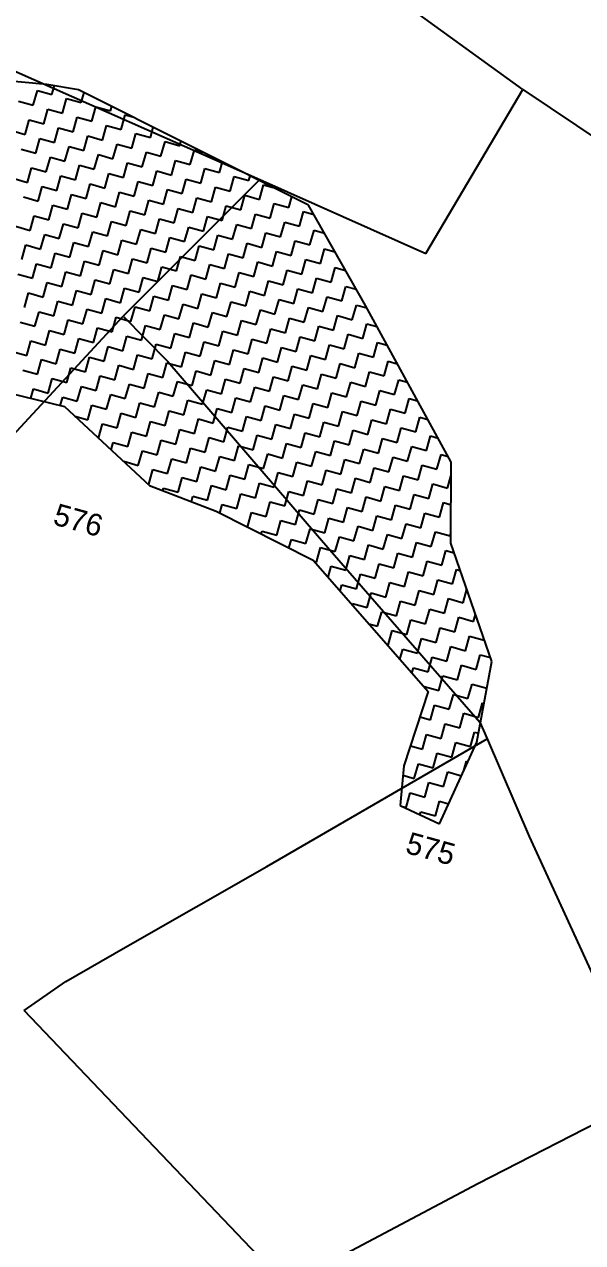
# Model space of a CAD drawing. Header units: metres. Extents: x 291974 to 293244, y 2020596 to 2023640.
# Drawn here: x 292723.1 to 292815, y 2023334.7 to 2023535.2 of the extents above; entities that cross this region are included whole.
import ezdxf
from ezdxf.enums import TextEntityAlignment as Align

# ---------------------------------------------------------------- set-up
doc = ezdxf.new("R2010")
doc.units = ezdxf.units.M
doc.header["$MEASUREMENT"] = 0
for name, color, linetype in [('POLY_HATCH', 12, 'Continuous'), ('POLY_PARCEL', 6, 'Continuous'), ('TEXT_PARCEL', 7, 'Continuous')]:
    doc.layers.add(name, color=color, linetype=linetype)
doc.styles.add('TEXT_MAP', font='')
doc.styles.get('TEXT_MAP').set_extended_font_data('Kruti Dev 050')

msp = doc.modelspace()

# ---------------------------------------------------------------- linework, layer by layer
at = {"layer": 'POLY_HATCH'}
for p, q in [((292726.81, 2023525.32), (292716.76, 2023526.29)), ((292732.04, 2023524.48), (292726.81, 2023525.32)), ((292769.89, 2023505.49), (292732.04, 2023524.48)), ((292779.26, 2023488.93), (292769.89, 2023505.49)), ((292793.37, 2023463.17), (292779.26, 2023488.93)), ((292710.96, 2023476.92), (292729.72, 2023472.33)), ((292729.72, 2023472.33), (292743.73, 2023459.34)), ((292793.31, 2023449.83), (292793.37, 2023463.17)), ((292743.73, 2023459.34), (292754.69, 2023455.08)), ((292754.69, 2023455.08), (292770.67, 2023447.01)), ((292800.06, 2023430.37), (292793.31, 2023449.83)), ((292770.67, 2023447.01), (292789.57, 2023425.39)), ((292797.59, 2023417.09), (292800.06, 2023430.37)), ((292789.57, 2023425.39), (292785.57, 2023413.15)), ((292791.43, 2023403.63), (292797.59, 2023417.09)), ((292785.57, 2023413.15), (292784.97, 2023406.63)), ((292784.97, 2023406.63), (292791.43, 2023403.63))]:
    msp.add_line(p, q, dxfattribs=at)
at = {"layer": 'POLY_HATCH', "linetype": 'Continuous'}
for p, q in [((292724.59, 2023521.95), (292725.26, 2023524.36)), ((292725.26, 2023524.36), (292727.67, 2023523.69)), ((292727.67, 2023523.69), (292728.06, 2023525.12)), ((292732.49, 2023522.36), (292732.95, 2023524.02)), ((292722.18, 2023522.62), (292724.59, 2023521.95)), ((292726.33, 2023518.87), (292727, 2023521.28)), ((292727, 2023521.28), (292729.41, 2023520.61)), ((292729.41, 2023520.61), (292730.08, 2023523.02)), ((292730.08, 2023523.02), (292732.49, 2023522.36)), ((292734.23, 2023519.28), (292734.9, 2023521.69)), ((292734.9, 2023521.69), (292737.31, 2023521.02)), ((292737.31, 2023521.02), (292737.51, 2023521.74)), ((292723.25, 2023517.13), (292723.92, 2023519.54)), ((292723.92, 2023519.54), (292726.33, 2023518.87)), ((292731.15, 2023517.53), (292731.82, 2023519.94)), ((292731.82, 2023519.94), (292734.23, 2023519.28)), ((292739.05, 2023517.94), (292739.72, 2023520.35)), ((292739.72, 2023520.35), (292740.95, 2023520.01)), ((292720.84, 2023517.8), (292723.25, 2023517.13)), ((292728.07, 2023515.79), (292728.74, 2023518.2)), ((292728.74, 2023518.2), (292731.15, 2023517.53)), ((292735.97, 2023516.2), (292736.64, 2023518.61)), ((292736.64, 2023518.61), (292739.05, 2023517.94)), ((292740.79, 2023514.86), (292741.46, 2023517.27)), ((292741.46, 2023517.27), (292743.87, 2023516.6)), ((292743.87, 2023516.6), (292744.34, 2023518.3)), ((292724.99, 2023514.05), (292725.66, 2023516.46)), ((292725.66, 2023516.46), (292728.07, 2023515.79)), ((292732.89, 2023514.46), (292733.56, 2023516.87)), ((292733.56, 2023516.87), (292735.97, 2023516.2)), ((292737.71, 2023513.12), (292738.38, 2023515.53)), ((292738.38, 2023515.53), (292740.79, 2023514.86)), ((292745.61, 2023513.52), (292746.28, 2023515.93)), ((292746.28, 2023515.93), (292748.69, 2023515.26)), ((292748.69, 2023515.26), (292748.9, 2023516.02)), ((292722.58, 2023514.72), (292724.99, 2023514.05)), ((292726.73, 2023510.97), (292727.4, 2023513.38)), ((292727.4, 2023513.38), (292729.81, 2023512.71)), ((292729.81, 2023512.71), (292730.48, 2023515.12)), ((292730.48, 2023515.12), (292732.89, 2023514.46)), ((292734.63, 2023511.38), (292735.3, 2023513.79)), ((292735.3, 2023513.79), (292737.71, 2023513.12)), ((292742.53, 2023511.78), (292743.2, 2023514.19)), ((292743.2, 2023514.19), (292745.61, 2023513.52)), ((292750.43, 2023512.19), (292751.1, 2023514.6)), ((292751.1, 2023514.6), (292752.51, 2023514.21)), ((292723.65, 2023509.23), (292724.32, 2023511.64)), ((292724.32, 2023511.64), (292726.73, 2023510.97)), ((292731.55, 2023509.63), (292732.22, 2023512.04)), ((292732.22, 2023512.04), (292734.63, 2023511.38)), ((292739.45, 2023510.04), (292740.12, 2023512.45)), ((292740.12, 2023512.45), (292742.53, 2023511.78)), ((292747.35, 2023510.44), (292748.02, 2023512.85)), ((292748.02, 2023512.85), (292750.43, 2023512.19)), ((292752.18, 2023509.11), (292752.84, 2023511.52)), ((292752.84, 2023511.52), (292755.25, 2023510.85)), ((292755.25, 2023510.85), (292755.74, 2023512.59)), ((292721.24, 2023509.9), (292723.65, 2023509.23)), ((292728.48, 2023507.89), (292729.14, 2023510.3)), ((292729.14, 2023510.3), (292731.55, 2023509.63)), ((292736.38, 2023508.3), (292737.04, 2023510.71)), ((292737.04, 2023510.71), (292739.45, 2023510.04)), ((292741.2, 2023506.96), (292741.87, 2023509.37)), ((292741.87, 2023509.37), (292744.28, 2023508.7)), ((292744.28, 2023508.7), (292744.94, 2023511.11)), ((292744.94, 2023511.11), (292747.35, 2023510.44)), ((292749.1, 2023507.37), (292749.76, 2023509.78)), ((292749.76, 2023509.78), (292752.18, 2023509.11)), ((292757, 2023507.77), (292757.66, 2023510.18)), ((292757.66, 2023510.18), (292760.08, 2023509.51)), ((292760.08, 2023509.51), (292760.29, 2023510.3)), ((292725.4, 2023506.15), (292726.07, 2023508.56)), ((292726.07, 2023508.56), (292728.48, 2023507.89)), ((292730.22, 2023504.81), (292730.89, 2023507.22)), ((292730.89, 2023507.22), (292733.3, 2023506.56)), ((292733.3, 2023506.56), (292733.97, 2023508.97)), ((292733.97, 2023508.97), (292736.38, 2023508.3)), ((292738.12, 2023505.22), (292738.79, 2023507.63)), ((292738.79, 2023507.63), (292741.2, 2023506.96)), ((292746.02, 2023505.62), (292746.69, 2023508.03)), ((292746.69, 2023508.03), (292749.1, 2023507.37)), ((292753.92, 2023506.03), (292754.59, 2023508.44)), ((292754.59, 2023508.44), (292757, 2023507.77)), ((292761.82, 2023506.43), (292762.49, 2023508.84)), ((292762.49, 2023508.84), (292764.07, 2023508.4)), ((292722.99, 2023506.82), (292725.4, 2023506.15)), ((292727.14, 2023503.07), (292727.81, 2023505.48)), ((292727.81, 2023505.48), (292730.22, 2023504.81)), ((292735.04, 2023503.48), (292735.71, 2023505.89)), ((292735.71, 2023505.89), (292738.12, 2023505.22)), ((292742.94, 2023503.88), (292743.61, 2023506.29)), ((292743.61, 2023506.29), (292746.02, 2023505.62)), ((292750.84, 2023504.29), (292751.51, 2023506.7)), ((292751.51, 2023506.7), (292753.92, 2023506.03)), ((292755.66, 2023502.95), (292756.33, 2023505.36)), ((292756.33, 2023505.36), (292758.74, 2023504.69)), ((292758.74, 2023504.69), (292759.41, 2023507.1)), ((292759.41, 2023507.1), (292761.82, 2023506.43)), ((292763.56, 2023503.35), (292764.23, 2023505.76)), ((292764.23, 2023505.76), (292766.64, 2023505.1)), ((292766.64, 2023505.1), (292767.13, 2023506.87)), ((292724.06, 2023501.33), (292724.73, 2023503.74)), ((292724.73, 2023503.74), (292727.14, 2023503.07)), ((292731.96, 2023501.73), (292732.63, 2023504.14)), ((292732.63, 2023504.14), (292735.04, 2023503.48)), ((292739.86, 2023502.14), (292740.53, 2023504.55)), ((292740.53, 2023504.55), (292742.94, 2023503.88)), ((292744.68, 2023500.8), (292745.35, 2023503.21)), ((292745.35, 2023503.21), (292747.76, 2023502.54)), ((292747.76, 2023502.54), (292748.43, 2023504.95)), ((292748.43, 2023504.95), (292750.84, 2023504.29)), ((292752.58, 2023501.21), (292753.25, 2023503.62)), ((292753.25, 2023503.62), (292755.66, 2023502.95)), ((292760.48, 2023501.61), (292761.15, 2023504.02)), ((292761.15, 2023504.02), (292763.56, 2023503.35)), ((292768.38, 2023502.02), (292769.05, 2023504.43)), ((292769.05, 2023504.43), (292770.75, 2023503.95)), ((292721.65, 2023502), (292724.06, 2023501.33)), ((292728.88, 2023499.99), (292729.55, 2023502.4)), ((292729.55, 2023502.4), (292731.96, 2023501.73)), ((292736.78, 2023500.4), (292737.45, 2023502.81)), ((292737.45, 2023502.81), (292739.86, 2023502.14)), ((292741.6, 2023499.06), (292742.27, 2023501.47)), ((292742.27, 2023501.47), (292744.68, 2023500.8)), ((292749.5, 2023499.47), (292750.17, 2023501.88)), ((292750.17, 2023501.88), (292752.58, 2023501.21)), ((292757.4, 2023499.87), (292758.07, 2023502.28)), ((292758.07, 2023502.28), (292760.48, 2023501.61)), ((292765.3, 2023500.27), (292765.97, 2023502.69)), ((292765.97, 2023502.69), (292768.38, 2023502.02)), ((292770.12, 2023498.94), (292770.79, 2023501.35)), ((292770.79, 2023501.35), (292772.5, 2023500.87)), ((292725.8, 2023498.25), (292726.47, 2023500.66)), ((292726.47, 2023500.66), (292728.88, 2023499.99)), ((292730.62, 2023496.91), (292731.29, 2023499.32)), ((292731.29, 2023499.32), (292733.7, 2023498.66)), ((292733.7, 2023498.66), (292734.37, 2023501.07)), ((292734.37, 2023501.07), (292736.78, 2023500.4)), ((292738.52, 2023497.32), (292739.19, 2023499.73)), ((292739.19, 2023499.73), (292741.6, 2023499.06)), ((292746.42, 2023497.72), (292747.09, 2023500.13)), ((292747.09, 2023500.13), (292749.5, 2023499.47)), ((292754.32, 2023498.13), (292754.99, 2023500.54)), ((292754.99, 2023500.54), (292757.4, 2023499.87)), ((292759.14, 2023496.79), (292759.81, 2023499.2)), ((292759.81, 2023499.2), (292762.22, 2023498.53)), ((292762.22, 2023498.53), (292762.89, 2023500.94)), ((292762.89, 2023500.94), (292765.3, 2023500.27)), ((292767.04, 2023497.2), (292767.71, 2023499.61)), ((292767.71, 2023499.61), (292770.12, 2023498.94)), ((292722.72, 2023496.51), (292723.39, 2023498.92)), ((292723.39, 2023498.92), (292725.8, 2023498.25)), ((292727.54, 2023495.17), (292728.21, 2023497.58)), ((292728.21, 2023497.58), (292730.62, 2023496.91)), ((292735.44, 2023495.58), (292736.11, 2023497.99)), ((292736.11, 2023497.99), (292738.52, 2023497.32)), ((292743.34, 2023495.98), (292744.01, 2023498.39)), ((292744.01, 2023498.39), (292746.42, 2023497.72)), ((292751.24, 2023496.39), (292751.91, 2023498.8)), ((292751.91, 2023498.8), (292754.32, 2023498.13)), ((292756.06, 2023495.05), (292756.73, 2023497.46)), ((292756.73, 2023497.46), (292759.14, 2023496.79)), ((292763.96, 2023495.45), (292764.63, 2023497.86)), ((292764.63, 2023497.86), (292767.04, 2023497.2)), ((292771.86, 2023495.86), (292772.53, 2023498.27)), ((292772.53, 2023498.27), (292774.24, 2023497.8)), ((292724.46, 2023493.43), (292725.13, 2023495.84)), ((292725.13, 2023495.84), (292727.54, 2023495.17)), ((292732.36, 2023493.83), (292733.03, 2023496.25)), ((292733.03, 2023496.25), (292735.44, 2023495.58)), ((292740.26, 2023494.24), (292740.93, 2023496.65)), ((292740.93, 2023496.65), (292743.34, 2023495.98)), ((292745.09, 2023492.9), (292745.75, 2023495.31)), ((292745.75, 2023495.31), (292748.16, 2023494.64)), ((292748.16, 2023494.64), (292748.83, 2023497.05)), ((292748.83, 2023497.05), (292751.24, 2023496.39)), ((292752.99, 2023493.31), (292753.65, 2023495.72)), ((292753.65, 2023495.72), (292756.06, 2023495.05)), ((292760.89, 2023493.71), (292761.55, 2023496.12)), ((292761.55, 2023496.12), (292763.96, 2023495.45)), ((292768.78, 2023494.12), (292769.45, 2023496.53)), ((292769.45, 2023496.53), (292771.86, 2023495.86)), ((292773.61, 2023492.78), (292774.27, 2023495.19)), ((292774.27, 2023495.19), (292775.98, 2023494.72)), ((292722.05, 2023494.1), (292724.46, 2023493.43)), ((292729.29, 2023492.09), (292729.95, 2023494.5)), ((292729.95, 2023494.5), (292732.36, 2023493.83)), ((292734.11, 2023490.76), (292734.77, 2023493.17)), ((292734.77, 2023493.17), (292737.19, 2023492.5)), ((292737.19, 2023492.5), (292737.85, 2023494.91)), ((292737.85, 2023494.91), (292740.26, 2023494.24)), ((292742.01, 2023491.16), (292742.67, 2023493.57)), ((292742.67, 2023493.57), (292745.09, 2023492.9)), ((292749.91, 2023491.57), (292750.57, 2023493.98)), ((292750.57, 2023493.98), (292752.99, 2023493.31)), ((292757.81, 2023491.97), (292758.47, 2023494.38)), ((292758.47, 2023494.38), (292760.89, 2023493.71)), ((292765.71, 2023492.37), (292766.37, 2023494.79)), ((292766.37, 2023494.79), (292768.78, 2023494.12)), ((292770.53, 2023491.04), (292771.2, 2023493.45)), ((292771.2, 2023493.45), (292773.61, 2023492.78)), ((292726.21, 2023490.35), (292726.87, 2023492.76)), ((292726.87, 2023492.76), (292729.29, 2023492.09)), ((292731.03, 2023489.01), (292731.7, 2023491.42)), ((292731.7, 2023491.42), (292734.11, 2023490.76)), ((292738.93, 2023489.42), (292739.6, 2023491.83)), ((292739.6, 2023491.83), (292742.01, 2023491.16)), ((292746.83, 2023489.82), (292747.5, 2023492.23)), ((292747.5, 2023492.23), (292749.91, 2023491.57)), ((292754.73, 2023490.23), (292755.4, 2023492.64)), ((292755.4, 2023492.64), (292757.81, 2023491.97)), ((292759.55, 2023488.89), (292760.22, 2023491.3)), ((292760.22, 2023491.3), (292762.63, 2023490.63)), ((292762.63, 2023490.63), (292763.3, 2023493.04)), ((292763.3, 2023493.04), (292765.71, 2023492.37)), ((292767.45, 2023489.3), (292768.12, 2023491.71)), ((292768.12, 2023491.71), (292770.53, 2023491.04)), ((292775.35, 2023489.7), (292776.02, 2023492.11)), ((292776.02, 2023492.11), (292777.73, 2023491.64)), ((292723.13, 2023488.61), (292723.8, 2023491.02)), ((292723.8, 2023491.02), (292726.21, 2023490.35)), ((292727.95, 2023487.27), (292728.62, 2023489.68)), ((292728.62, 2023489.68), (292731.03, 2023489.01)), ((292735.85, 2023487.68), (292736.52, 2023490.09)), ((292736.52, 2023490.09), (292738.93, 2023489.42)), ((292743.75, 2023488.08), (292744.42, 2023490.49)), ((292744.42, 2023490.49), (292746.83, 2023489.82)), ((292748.57, 2023486.74), (292749.24, 2023489.15)), ((292749.24, 2023489.15), (292751.65, 2023488.49)), ((292751.65, 2023488.49), (292752.32, 2023490.9)), ((292752.32, 2023490.9), (292754.73, 2023490.23)), ((292756.47, 2023487.15), (292757.14, 2023489.56)), ((292757.14, 2023489.56), (292759.55, 2023488.89)), ((292764.37, 2023487.55), (292765.04, 2023489.96)), ((292765.04, 2023489.96), (292767.45, 2023489.3)), ((292772.27, 2023487.96), (292772.94, 2023490.37)), ((292772.94, 2023490.37), (292775.35, 2023489.7)), ((292724.87, 2023485.53), (292725.54, 2023487.94)), ((292725.54, 2023487.94), (292727.95, 2023487.27)), ((292732.77, 2023485.93), (292733.44, 2023488.35)), ((292733.44, 2023488.35), (292735.85, 2023487.68)), ((292740.67, 2023486.34), (292741.34, 2023488.75)), ((292741.34, 2023488.75), (292743.75, 2023488.08)), ((292745.49, 2023485), (292746.16, 2023487.41)), ((292746.16, 2023487.41), (292748.57, 2023486.74)), ((292753.39, 2023485.41), (292754.06, 2023487.82)), ((292754.06, 2023487.82), (292756.47, 2023487.15)), ((292761.29, 2023485.81), (292761.96, 2023488.22)), ((292761.96, 2023488.22), (292764.37, 2023487.55)), ((292769.19, 2023486.22), (292769.86, 2023488.63)), ((292769.86, 2023488.63), (292772.27, 2023487.96)), ((292774.01, 2023484.88), (292774.68, 2023487.29)), ((292774.68, 2023487.29), (292777.09, 2023486.62)), ((292777.09, 2023486.62), (292777.76, 2023489.03)), ((292777.76, 2023489.03), (292779.46, 2023488.56)), ((292722.46, 2023486.2), (292724.87, 2023485.53)), ((292729.69, 2023484.19), (292730.36, 2023486.6)), ((292730.36, 2023486.6), (292732.77, 2023485.93)), ((292734.51, 2023482.86), (292735.18, 2023485.27)), ((292735.18, 2023485.27), (292737.59, 2023484.6)), ((292737.59, 2023484.6), (292738.26, 2023487.01)), ((292738.26, 2023487.01), (292740.67, 2023486.34)), ((292742.41, 2023483.26), (292743.08, 2023485.67)), ((292743.08, 2023485.67), (292745.49, 2023485)), ((292750.31, 2023483.67), (292750.98, 2023486.08)), ((292750.98, 2023486.08), (292753.39, 2023485.41)), ((292758.21, 2023484.07), (292758.88, 2023486.48)), ((292758.88, 2023486.48), (292761.29, 2023485.81)), ((292763.03, 2023482.73), (292763.7, 2023485.14)), ((292763.7, 2023485.14), (292766.11, 2023484.47)), ((292766.11, 2023484.47), (292766.78, 2023486.89)), ((292766.78, 2023486.89), (292769.19, 2023486.22)), ((292770.93, 2023483.14), (292771.6, 2023485.55)), ((292771.6, 2023485.55), (292774.01, 2023484.88)), ((292778.83, 2023483.54), (292779.5, 2023485.95)), ((292779.5, 2023485.95), (292781.14, 2023485.5)), ((292723.53, 2023480.71), (292724.2, 2023483.12)), ((292724.2, 2023483.12), (292726.61, 2023482.45)), ((292726.61, 2023482.45), (292727.28, 2023484.86)), ((292727.28, 2023484.86), (292729.69, 2023484.19)), ((292731.43, 2023481.11), (292732.1, 2023483.52)), ((292732.1, 2023483.52), (292734.51, 2023482.86)), ((292739.33, 2023481.52), (292740, 2023483.93)), ((292740, 2023483.93), (292742.41, 2023483.26)), ((292747.23, 2023481.92), (292747.9, 2023484.33)), ((292747.9, 2023484.33), (292750.31, 2023483.67)), ((292755.13, 2023482.33), (292755.8, 2023484.74)), ((292755.8, 2023484.74), (292758.21, 2023484.07)), ((292759.95, 2023480.99), (292760.62, 2023483.4)), ((292760.62, 2023483.4), (292763.03, 2023482.73)), ((292767.85, 2023481.4), (292768.52, 2023483.81)), ((292768.52, 2023483.81), (292770.93, 2023483.14)), ((292775.75, 2023481.8), (292776.42, 2023484.21)), ((292776.42, 2023484.21), (292778.83, 2023483.54)), ((292721.12, 2023481.38), (292723.53, 2023480.71)), ((292728.35, 2023479.37), (292729.02, 2023481.78)), ((292729.02, 2023481.78), (292731.43, 2023481.11)), ((292736.25, 2023479.78), (292736.92, 2023482.19)), ((292736.92, 2023482.19), (292739.33, 2023481.52)), ((292744.15, 2023480.18), (292744.82, 2023482.59)), ((292744.82, 2023482.59), (292747.23, 2023481.92)), ((292748.97, 2023478.84), (292749.64, 2023481.25)), ((292749.64, 2023481.25), (292752.05, 2023480.59)), ((292752.05, 2023480.59), (292752.72, 2023483)), ((292752.72, 2023483), (292755.13, 2023482.33)), ((292756.87, 2023479.25), (292757.54, 2023481.66)), ((292757.54, 2023481.66), (292759.95, 2023480.99)), ((292764.77, 2023479.65), (292765.44, 2023482.06)), ((292765.44, 2023482.06), (292767.85, 2023481.4)), ((292772.67, 2023480.06), (292773.34, 2023482.47)), ((292773.34, 2023482.47), (292775.75, 2023481.8)), ((292777.49, 2023478.72), (292778.16, 2023481.13)), ((292778.16, 2023481.13), (292780.57, 2023480.46)), ((292780.57, 2023480.46), (292781.24, 2023482.87)), ((292781.24, 2023482.87), (292782.82, 2023482.44)), ((292725.27, 2023477.63), (292725.94, 2023480.04)), ((292725.94, 2023480.04), (292728.35, 2023479.37)), ((292733.17, 2023478.03), (292733.84, 2023480.45)), ((292733.84, 2023480.45), (292736.25, 2023479.78)), ((292737.99, 2023476.7), (292738.66, 2023479.11)), ((292738.66, 2023479.11), (292741.07, 2023478.44)), ((292741.07, 2023478.44), (292741.74, 2023480.85)), ((292741.74, 2023480.85), (292744.15, 2023480.18)), ((292745.89, 2023477.1), (292746.56, 2023479.51)), ((292746.56, 2023479.51), (292748.97, 2023478.84)), ((292753.79, 2023477.51), (292754.46, 2023479.92)), ((292754.46, 2023479.92), (292756.87, 2023479.25)), ((292761.69, 2023477.91), (292762.36, 2023480.32)), ((292762.36, 2023480.32), (292764.77, 2023479.65)), ((292769.59, 2023478.32), (292770.26, 2023480.73)), ((292770.26, 2023480.73), (292772.67, 2023480.06)), ((292774.42, 2023476.98), (292775.08, 2023479.39)), ((292775.08, 2023479.39), (292777.49, 2023478.72)), ((292782.32, 2023477.38), (292782.98, 2023479.8)), ((292782.98, 2023479.8), (292784.49, 2023479.38)), ((292722.86, 2023478.3), (292725.27, 2023477.63)), ((292730.1, 2023476.29), (292730.76, 2023478.7)), ((292730.76, 2023478.7), (292733.17, 2023478.03)), ((292734.92, 2023474.96), (292735.58, 2023477.37)), ((292735.58, 2023477.37), (292737.99, 2023476.7)), ((292742.82, 2023475.36), (292743.48, 2023477.77)), ((292743.48, 2023477.77), (292745.89, 2023477.1)), ((292750.72, 2023475.77), (292751.38, 2023478.18)), ((292751.38, 2023478.18), (292753.79, 2023477.51)), ((292758.62, 2023476.17), (292759.28, 2023478.58)), ((292759.28, 2023478.58), (292761.69, 2023477.91)), ((292763.44, 2023474.83), (292764.11, 2023477.24)), ((292764.11, 2023477.24), (292766.52, 2023476.58)), ((292766.52, 2023476.58), (292767.18, 2023478.99)), ((292767.18, 2023478.99), (292769.59, 2023478.32)), ((292771.34, 2023475.24), (292772.01, 2023477.65)), ((292772.01, 2023477.65), (292774.42, 2023476.98)), ((292779.24, 2023475.64), (292779.9, 2023478.05)), ((292779.9, 2023478.05), (292782.32, 2023477.38)), ((292724.18, 2023473.68), (292724.61, 2023475.22)), ((292724.61, 2023475.22), (292727.02, 2023474.55)), ((292727.02, 2023474.55), (292727.68, 2023476.96)), ((292727.68, 2023476.96), (292730.1, 2023476.29)), ((292731.84, 2023473.21), (292732.51, 2023475.62)), ((292732.51, 2023475.62), (292734.92, 2023474.96)), ((292739.74, 2023473.62), (292740.41, 2023476.03)), ((292740.41, 2023476.03), (292742.82, 2023475.36)), ((292747.64, 2023474.02), (292748.31, 2023476.43)), ((292748.31, 2023476.43), (292750.72, 2023475.77)), ((292752.46, 2023472.69), (292753.13, 2023475.1)), ((292753.13, 2023475.1), (292755.54, 2023474.43)), ((292755.54, 2023474.43), (292756.21, 2023476.84)), ((292756.21, 2023476.84), (292758.62, 2023476.17)), ((292760.36, 2023473.09), (292761.03, 2023475.5)), ((292761.03, 2023475.5), (292763.44, 2023474.83)), ((292768.26, 2023473.5), (292768.93, 2023475.91)), ((292768.93, 2023475.91), (292771.34, 2023475.24)), ((292776.16, 2023473.9), (292776.83, 2023476.31)), ((292776.83, 2023476.31), (292779.24, 2023475.64)), ((292784.06, 2023474.31), (292784.73, 2023476.72)), ((292784.73, 2023476.72), (292786.17, 2023476.32)), ((292729.04, 2023472.49), (292729.43, 2023473.88)), ((292729.43, 2023473.88), (292731.84, 2023473.21)), ((292736.66, 2023471.88), (292737.33, 2023474.29)), ((292737.33, 2023474.29), (292739.74, 2023473.62)), ((292744.56, 2023472.28), (292745.23, 2023474.69)), ((292745.23, 2023474.69), (292747.64, 2023474.02)), ((292749.38, 2023470.94), (292750.05, 2023473.35)), ((292750.05, 2023473.35), (292752.46, 2023472.69)), ((292757.28, 2023471.35), (292757.95, 2023473.76)), ((292757.95, 2023473.76), (292760.36, 2023473.09)), ((292765.18, 2023471.75), (292765.85, 2023474.16)), ((292765.85, 2023474.16), (292768.26, 2023473.5)), ((292773.08, 2023472.16), (292773.75, 2023474.57)), ((292773.75, 2023474.57), (292776.16, 2023473.9)), ((292777.9, 2023470.82), (292778.57, 2023473.23)), ((292778.57, 2023473.23), (292780.98, 2023472.56)), ((292780.98, 2023472.56), (292781.65, 2023474.97)), ((292781.65, 2023474.97), (292784.06, 2023474.31)), ((292785.8, 2023471.23), (292786.47, 2023473.64)), ((292786.47, 2023473.64), (292787.84, 2023473.26)), ((292733.58, 2023470.13), (292734.25, 2023472.55)), ((292734.25, 2023472.55), (292736.66, 2023471.88)), ((292738.4, 2023468.8), (292739.07, 2023471.21)), ((292739.07, 2023471.21), (292741.48, 2023470.54)), ((292741.48, 2023470.54), (292742.15, 2023472.95)), ((292742.15, 2023472.95), (292744.56, 2023472.28)), ((292746.3, 2023469.2), (292746.97, 2023471.61)), ((292746.97, 2023471.61), (292749.38, 2023470.94)), ((292754.2, 2023469.61), (292754.87, 2023472.02)), ((292754.87, 2023472.02), (292757.28, 2023471.35)), ((292762.1, 2023470.01), (292762.77, 2023472.42)), ((292762.77, 2023472.42), (292765.18, 2023471.75)), ((292766.92, 2023468.68), (292767.59, 2023471.09)), ((292767.59, 2023471.09), (292770, 2023470.42)), ((292770, 2023470.42), (292770.67, 2023472.83)), ((292770.67, 2023472.83), (292773.08, 2023472.16)), ((292774.82, 2023469.08), (292775.49, 2023471.49)), ((292775.49, 2023471.49), (292777.9, 2023470.82)), ((292782.72, 2023469.48), (292783.39, 2023471.9)), ((292783.39, 2023471.9), (292785.8, 2023471.23)), ((292731.45, 2023470.73), (292733.58, 2023470.13)), ((292735.34, 2023467.12), (292735.99, 2023469.47)), ((292735.99, 2023469.47), (292738.4, 2023468.8)), ((292743.22, 2023467.46), (292743.89, 2023469.87)), ((292743.89, 2023469.87), (292746.3, 2023469.2)), ((292751.12, 2023467.87), (292751.79, 2023470.28)), ((292751.79, 2023470.28), (292754.2, 2023469.61)), ((292759.02, 2023468.27), (292759.69, 2023470.68)), ((292759.69, 2023470.68), (292762.1, 2023470.01)), ((292763.84, 2023466.93), (292764.51, 2023469.34)), ((292764.51, 2023469.34), (292766.92, 2023468.68)), ((292771.74, 2023467.34), (292772.41, 2023469.75)), ((292772.41, 2023469.75), (292774.82, 2023469.08)), ((292779.64, 2023467.74), (292780.31, 2023470.15)), ((292780.31, 2023470.15), (292782.72, 2023469.48)), ((292787.54, 2023468.15), (292788.21, 2023470.56)), ((292788.21, 2023470.56), (292789.52, 2023470.19)), ((292740.14, 2023465.72), (292740.81, 2023468.13)), ((292740.81, 2023468.13), (292743.22, 2023467.46)), ((292748.04, 2023466.12), (292748.71, 2023468.53)), ((292748.71, 2023468.53), (292751.12, 2023467.87)), ((292752.86, 2023464.79), (292753.53, 2023467.2)), ((292753.53, 2023467.2), (292755.94, 2023466.53)), ((292755.94, 2023466.53), (292756.61, 2023468.94)), ((292756.61, 2023468.94), (292759.02, 2023468.27)), ((292760.76, 2023465.19), (292761.43, 2023467.6)), ((292761.43, 2023467.6), (292763.84, 2023466.93)), ((292768.66, 2023465.6), (292769.33, 2023468.01)), ((292769.33, 2023468.01), (292771.74, 2023467.34)), ((292776.56, 2023466), (292777.23, 2023468.41)), ((292777.23, 2023468.41), (292779.64, 2023467.74)), ((292781.38, 2023464.66), (292782.05, 2023467.07)), ((292782.05, 2023467.07), (292784.46, 2023466.41)), ((292784.46, 2023466.41), (292785.13, 2023468.82)), ((292785.13, 2023468.82), (292787.54, 2023468.15)), ((292789.28, 2023465.07), (292789.95, 2023467.48)), ((292789.95, 2023467.48), (292791.2, 2023467.13)), ((292737.4, 2023465.2), (292737.73, 2023466.39)), ((292737.73, 2023466.39), (292740.14, 2023465.72)), ((292741.88, 2023462.64), (292742.55, 2023465.05)), ((292742.55, 2023465.05), (292744.96, 2023464.38)), ((292744.96, 2023464.38), (292745.63, 2023466.79)), ((292745.63, 2023466.79), (292748.04, 2023466.12)), ((292749.78, 2023463.04), (292750.45, 2023465.46)), ((292750.45, 2023465.46), (292752.86, 2023464.79)), ((292757.68, 2023463.45), (292758.35, 2023465.86)), ((292758.35, 2023465.86), (292760.76, 2023465.19)), ((292765.58, 2023463.85), (292766.25, 2023466.26)), ((292766.25, 2023466.26), (292768.66, 2023465.6)), ((292773.48, 2023464.26), (292774.15, 2023466.67)), ((292774.15, 2023466.67), (292776.56, 2023466)), ((292778.3, 2023462.92), (292778.97, 2023465.33)), ((292778.97, 2023465.33), (292781.38, 2023464.66)), ((292786.2, 2023463.33), (292786.87, 2023465.74)), ((292786.87, 2023465.74), (292789.28, 2023465.07)), ((292739.47, 2023463.31), (292741.88, 2023462.64)), ((292739.47, 2023463.29), (292739.47, 2023463.31)), ((292746.7, 2023461.3), (292747.37, 2023463.71)), ((292747.37, 2023463.71), (292749.78, 2023463.04)), ((292754.6, 2023461.71), (292755.27, 2023464.12)), ((292755.27, 2023464.12), (292757.68, 2023463.45)), ((292762.5, 2023462.11), (292763.17, 2023464.52)), ((292763.17, 2023464.52), (292765.58, 2023463.85)), ((292767.33, 2023460.78), (292767.99, 2023463.19)), ((292767.99, 2023463.19), (292770.4, 2023462.52)), ((292770.4, 2023462.52), (292771.07, 2023464.93)), ((292771.07, 2023464.93), (292773.48, 2023464.26)), ((292775.23, 2023461.18), (292775.89, 2023463.59)), ((292775.89, 2023463.59), (292778.3, 2023462.92)), ((292783.13, 2023461.58), (292783.79, 2023464)), ((292783.79, 2023464), (292786.2, 2023463.33)), ((292791.03, 2023461.99), (292791.69, 2023464.4)), ((292791.69, 2023464.4), (292792.87, 2023464.07)), ((292743.63, 2023459.56), (292744.29, 2023461.97)), ((292744.29, 2023461.97), (292746.7, 2023461.3)), ((292751.53, 2023459.97), (292752.19, 2023462.38)), ((292752.19, 2023462.38), (292754.6, 2023461.71)), ((292756.35, 2023458.63), (292757.01, 2023461.04)), ((292757.01, 2023461.04), (292759.43, 2023460.37)), ((292759.43, 2023460.37), (292760.09, 2023462.78)), ((292760.09, 2023462.78), (292762.5, 2023462.11)), ((292764.25, 2023459.03), (292764.91, 2023461.44)), ((292764.91, 2023461.44), (292767.33, 2023460.78)), ((292772.15, 2023459.44), (292772.81, 2023461.85)), ((292772.81, 2023461.85), (292775.23, 2023461.18)), ((292780.05, 2023459.84), (292780.71, 2023462.25)), ((292780.71, 2023462.25), (292783.13, 2023461.58)), ((292787.95, 2023460.25), (292788.61, 2023462.66)), ((292788.61, 2023462.66), (292791.03, 2023461.99)), ((292792.77, 2023458.91), (292793.36, 2023461.05)), ((292743.43, 2023459.61), (292743.63, 2023459.56)), ((292748.45, 2023458.22), (292749.11, 2023460.63)), ((292749.11, 2023460.63), (292751.53, 2023459.97)), ((292753.27, 2023456.89), (292753.94, 2023459.3)), ((292753.94, 2023459.3), (292756.35, 2023458.63)), ((292761.17, 2023457.29), (292761.84, 2023459.7)), ((292761.84, 2023459.7), (292764.25, 2023459.03)), ((292769.07, 2023457.7), (292769.74, 2023460.11)), ((292769.74, 2023460.11), (292772.15, 2023459.44)), ((292776.97, 2023458.1), (292777.64, 2023460.51)), ((292777.64, 2023460.51), (292780.05, 2023459.84)), ((292781.79, 2023456.76), (292782.46, 2023459.17)), ((292782.46, 2023459.17), (292784.87, 2023458.51)), ((292784.87, 2023458.51), (292785.54, 2023460.92)), ((292785.54, 2023460.92), (292787.95, 2023460.25)), ((292789.69, 2023457.17), (292790.36, 2023459.58)), ((292790.36, 2023459.58), (292792.77, 2023458.91)), ((292745.92, 2023458.49), (292746.04, 2023458.89)), ((292746.04, 2023458.89), (292748.45, 2023458.22)), ((292750.61, 2023456.67), (292750.86, 2023457.56)), ((292750.86, 2023457.56), (292753.27, 2023456.89)), ((292758.09, 2023455.55), (292758.76, 2023457.96)), ((292758.76, 2023457.96), (292761.17, 2023457.29)), ((292765.99, 2023455.95), (292766.66, 2023458.36)), ((292766.66, 2023458.36), (292769.07, 2023457.7)), ((292770.81, 2023454.62), (292771.48, 2023457.03)), ((292771.48, 2023457.03), (292773.89, 2023456.36)), ((292773.89, 2023456.36), (292774.56, 2023458.77)), ((292774.56, 2023458.77), (292776.97, 2023458.1)), ((292778.71, 2023455.02), (292779.38, 2023457.43)), ((292779.38, 2023457.43), (292781.79, 2023456.76)), ((292786.61, 2023455.43), (292787.28, 2023457.84)), ((292787.28, 2023457.84), (292789.69, 2023457.17)), ((292755.28, 2023454.79), (292755.68, 2023456.22)), ((292755.68, 2023456.22), (292758.09, 2023455.55)), ((292762.91, 2023454.21), (292763.58, 2023456.62)), ((292763.58, 2023456.62), (292765.99, 2023455.95)), ((292767.73, 2023452.88), (292768.4, 2023455.29)), ((292768.4, 2023455.29), (292770.81, 2023454.62)), ((292775.63, 2023453.28), (292776.3, 2023455.69)), ((292776.3, 2023455.69), (292778.71, 2023455.02)), ((292783.53, 2023453.68), (292784.2, 2023456.1)), ((292784.2, 2023456.1), (292786.61, 2023455.43)), ((292791.43, 2023454.09), (292792.1, 2023456.5)), ((292792.1, 2023456.5), (292793.34, 2023456.16)), ((292759.83, 2023452.49), (292760.5, 2023454.88)), ((292760.5, 2023454.88), (292762.91, 2023454.21)), ((292764.65, 2023451.13), (292765.32, 2023453.54)), ((292765.32, 2023453.54), (292767.73, 2023452.88)), ((292772.55, 2023451.54), (292773.22, 2023453.95)), ((292773.22, 2023453.95), (292775.63, 2023453.28)), ((292780.45, 2023451.94), (292781.12, 2023454.35)), ((292781.12, 2023454.35), (292783.53, 2023453.68)), ((292785.27, 2023450.61), (292785.94, 2023453.02)), ((292785.94, 2023453.02), (292788.35, 2023452.35)), ((292788.35, 2023452.35), (292789.02, 2023454.76)), ((292789.02, 2023454.76), (292791.43, 2023454.09)), ((292762.11, 2023451.34), (292762.24, 2023451.8)), ((292762.24, 2023451.8), (292764.65, 2023451.13)), ((292769.47, 2023449.8), (292770.14, 2023452.21)), ((292770.14, 2023452.21), (292772.55, 2023451.54)), ((292777.37, 2023450.2), (292778.04, 2023452.61)), ((292778.04, 2023452.61), (292780.45, 2023451.94)), ((292782.19, 2023448.86), (292782.86, 2023451.27)), ((292782.86, 2023451.27), (292785.27, 2023450.61)), ((292790.09, 2023449.27), (292790.76, 2023451.68)), ((292790.76, 2023451.68), (292793.17, 2023451.01)), ((292793.17, 2023451.01), (292793.32, 2023451.54)), ((292766.67, 2023449.04), (292767.06, 2023450.46)), ((292767.06, 2023450.46), (292769.47, 2023449.8)), ((292771.21, 2023446.72), (292771.88, 2023449.13)), ((292771.88, 2023449.13), (292774.29, 2023448.46)), ((292774.29, 2023448.46), (292774.96, 2023450.87)), ((292774.96, 2023450.87), (292777.37, 2023450.2)), ((292779.11, 2023447.12), (292779.78, 2023449.53)), ((292779.78, 2023449.53), (292782.19, 2023448.86)), ((292787.01, 2023447.53), (292787.68, 2023449.94)), ((292787.68, 2023449.94), (292790.09, 2023449.27)), ((292776.03, 2023445.38), (292776.7, 2023447.79)), ((292776.7, 2023447.79), (292779.11, 2023447.12)), ((292783.93, 2023445.79), (292784.6, 2023448.2)), ((292784.6, 2023448.2), (292787.01, 2023447.53)), ((292791.83, 2023446.19), (292792.5, 2023448.6)), ((292792.5, 2023448.6), (292793.87, 2023448.22)), ((292770.84, 2023446.82), (292771.21, 2023446.72)), ((292773.12, 2023444.21), (292773.62, 2023446.05)), ((292773.62, 2023446.05), (292776.03, 2023445.38)), ((292780.86, 2023444.04), (292781.52, 2023446.45)), ((292781.52, 2023446.45), (292783.93, 2023445.79)), ((292785.68, 2023442.71), (292786.35, 2023445.12)), ((292786.35, 2023445.12), (292788.76, 2023444.45)), ((292788.76, 2023444.45), (292789.42, 2023446.86)), ((292789.42, 2023446.86), (292791.83, 2023446.19)), ((292793.58, 2023443.11), (292794.25, 2023445.52)), ((292794.25, 2023445.52), (292794.87, 2023445.35)), ((292775.09, 2023441.96), (292775.37, 2023442.97)), ((292775.37, 2023442.97), (292777.78, 2023442.3)), ((292777.78, 2023442.3), (292778.45, 2023444.71)), ((292778.45, 2023444.71), (292780.86, 2023444.04)), ((292782.6, 2023440.96), (292783.27, 2023443.37)), ((292783.27, 2023443.37), (292785.68, 2023442.71)), ((292790.5, 2023441.37), (292791.17, 2023443.78)), ((292791.17, 2023443.78), (292793.58, 2023443.11)), ((292779.52, 2023439.22), (292780.19, 2023441.63)), ((292780.19, 2023441.63), (292782.6, 2023440.96)), ((292787.42, 2023439.63), (292788.09, 2023442.04)), ((292788.09, 2023442.04), (292790.5, 2023441.37)), ((292795.32, 2023440.03), (292795.94, 2023442.26)), ((292777.06, 2023439.7), (292777.11, 2023439.89)), ((292777.11, 2023439.89), (292779.52, 2023439.22)), ((292784.34, 2023437.89), (292785.01, 2023440.3)), ((292785.01, 2023440.3), (292787.42, 2023439.63)), ((292789.16, 2023436.55), (292789.83, 2023438.96)), ((292789.83, 2023438.96), (292792.24, 2023438.29)), ((292792.24, 2023438.29), (292792.91, 2023440.7)), ((292792.91, 2023440.7), (292795.32, 2023440.03)), ((292781.26, 2023436.14), (292781.93, 2023438.55)), ((292781.93, 2023438.55), (292784.34, 2023437.89)), ((292786.08, 2023434.81), (292786.75, 2023437.22)), ((292786.75, 2023437.22), (292789.16, 2023436.55)), ((292793.98, 2023435.21), (292794.65, 2023437.62)), ((292794.65, 2023437.62), (292797.06, 2023436.95)), ((292797.06, 2023436.95), (292797.38, 2023438.1)), ((292779.82, 2023436.54), (292781.26, 2023436.14)), ((292783, 2023433.06), (292783.67, 2023435.47)), ((292783.67, 2023435.47), (292786.08, 2023434.81)), ((292790.9, 2023433.47), (292791.57, 2023435.88)), ((292791.57, 2023435.88), (292793.98, 2023435.21)), ((292782.81, 2023433.12), (292783, 2023433.06)), ((292787.82, 2023431.73), (292788.49, 2023434.14)), ((292788.49, 2023434.14), (292790.9, 2023433.47)), ((292795.72, 2023432.13), (292796.39, 2023434.54)), ((292796.39, 2023434.54), (292798.8, 2023433.87)), ((292798.8, 2023433.87), (292798.82, 2023433.94)), ((292784.94, 2023430.68), (292785.41, 2023432.4)), ((292785.41, 2023432.4), (292787.82, 2023431.73)), ((292789.57, 2023428.65), (292790.23, 2023431.06)), ((292790.23, 2023431.06), (292792.64, 2023430.39)), ((292792.64, 2023430.39), (292793.31, 2023432.8)), ((292793.31, 2023432.8), (292795.72, 2023432.13)), ((292797.47, 2023429.05), (292798.13, 2023431.46)), ((292798.13, 2023431.46), (292799.84, 2023430.99)), ((292786.91, 2023428.43), (292787.15, 2023429.32)), ((292787.15, 2023429.32), (292789.57, 2023428.65)), ((292794.39, 2023427.31), (292795.05, 2023429.72)), ((292795.05, 2023429.72), (292797.47, 2023429.05)), ((292791.31, 2023425.57), (292791.98, 2023427.98)), ((292791.98, 2023427.98), (292794.39, 2023427.31)), ((292788.88, 2023426.17), (292788.9, 2023426.24)), ((292788.9, 2023426.24), (292791.31, 2023425.57)), ((292793.05, 2023422.49), (292793.72, 2023424.9)), ((292793.72, 2023424.9), (292796.13, 2023424.23)), ((292796.13, 2023424.23), (292796.8, 2023426.64)), ((292796.8, 2023426.64), (292799.21, 2023425.97)), ((292799.21, 2023425.97), (292799.31, 2023426.34)), ((292789.97, 2023420.75), (292790.64, 2023423.16)), ((292790.64, 2023423.16), (292793.05, 2023422.49)), ((292797.87, 2023421.15), (292798.54, 2023423.56)), ((292798.54, 2023423.56), (292798.78, 2023423.5)), ((292788.21, 2023421.24), (292789.97, 2023420.75)), ((292794.79, 2023419.41), (292795.46, 2023421.82)), ((292795.46, 2023421.82), (292797.87, 2023421.15)), ((292791.71, 2023417.67), (292792.38, 2023420.08)), ((292792.38, 2023420.08), (292794.79, 2023419.41)), ((292788.63, 2023415.93), (292789.3, 2023418.34)), ((292789.3, 2023418.34), (292791.71, 2023417.67)), ((292793.45, 2023414.59), (292794.12, 2023417)), ((292794.12, 2023417), (292796.53, 2023416.33)), ((292796.53, 2023416.33), (292797.2, 2023418.74)), ((292797.2, 2023418.74), (292797.86, 2023418.56)), ((292786.65, 2023416.48), (292788.63, 2023415.93)), ((292790.38, 2023412.85), (292791.04, 2023415.26)), ((292791.04, 2023415.26), (292793.45, 2023414.59)), ((292787.3, 2023411.11), (292787.96, 2023413.52)), ((292787.96, 2023413.52), (292790.38, 2023412.85)), ((292795.44, 2023412.4), (292795.86, 2023413.92)), ((292795.86, 2023413.92), (292796.11, 2023413.85)), ((292785.43, 2023411.62), (292787.3, 2023411.11)), ((292792.12, 2023409.77), (292792.79, 2023412.18)), ((292792.79, 2023412.18), (292795.05, 2023411.55)), ((292789.04, 2023408.03), (292789.71, 2023410.44)), ((292789.71, 2023410.44), (292792.12, 2023409.77)), ((292785.96, 2023406.29), (292786.63, 2023408.7)), ((292786.63, 2023408.7), (292789.04, 2023408.03)), ((292790.78, 2023404.95), (292791.45, 2023407.36)), ((292791.45, 2023407.36), (292792.94, 2023406.94)), ((292785.38, 2023406.45), (292785.96, 2023406.29)), ((292788.23, 2023405.12), (292788.37, 2023405.62)), ((292788.37, 2023405.62), (292790.78, 2023404.95))]:
    msp.add_line(p, q, dxfattribs=at)
at = {"layer": 'POLY_PARCEL'}
for p, q in [((292805.13, 2023524.51), (292770.55, 2023549.62)), ((292705.72, 2023534.57), (292761.9, 2023509.7)), ((292789.17, 2023497.5), (292805.13, 2023524.51)), ((292805.13, 2023524.51), (292818.46, 2023515.58)), ((292761.9, 2023509.7), (292739.41, 2023487.21)), ((292761.9, 2023509.7), (292789.17, 2023497.5)), ((292675.81, 2023418.59), (292739.41, 2023487.21)), ((292739.41, 2023487.21), (292746.72, 2023479.72)), ((292746.72, 2023479.72), (292773.41, 2023448.74)), ((292773.41, 2023448.74), (292798.09, 2023420.34)), ((292798.09, 2023420.34), (292799.26, 2023417.63)), ((292763.02, 2023396.6), (292799.26, 2023417.63)), ((292799.26, 2023417.63), (292806.19, 2023401.56)), ((292806.19, 2023401.56), (292820.13, 2023371.09)), ((292739.76, 2023383.29), (292763.02, 2023396.6)), ((292729.95, 2023377.66), (292739.76, 2023383.29)), ((292723.07, 2023372.91), (292729.95, 2023377.66)), ((292763.77, 2023330.19), (292723.07, 2023372.91)), ((292824.85, 2023358.29), (292797.75, 2023344.35)), ((292797.75, 2023344.35), (292766.78, 2023327.94))]:
    msp.add_line(p, q, dxfattribs=at)

# ---------------------------------------------------------------- texts
at = {"layer": 'TEXT_PARCEL', "style": 'TEXT_MAP'}
for s, p in [('576', (292731.54, 2023451.89)), ('575', (292789.53, 2023397.8))]:
    msp.add_text(s, height=3.602, rotation=344.4986, dxfattribs=at).set_placement(p, align=Align.CENTER)

doc.saveas('drawing.dxf')
